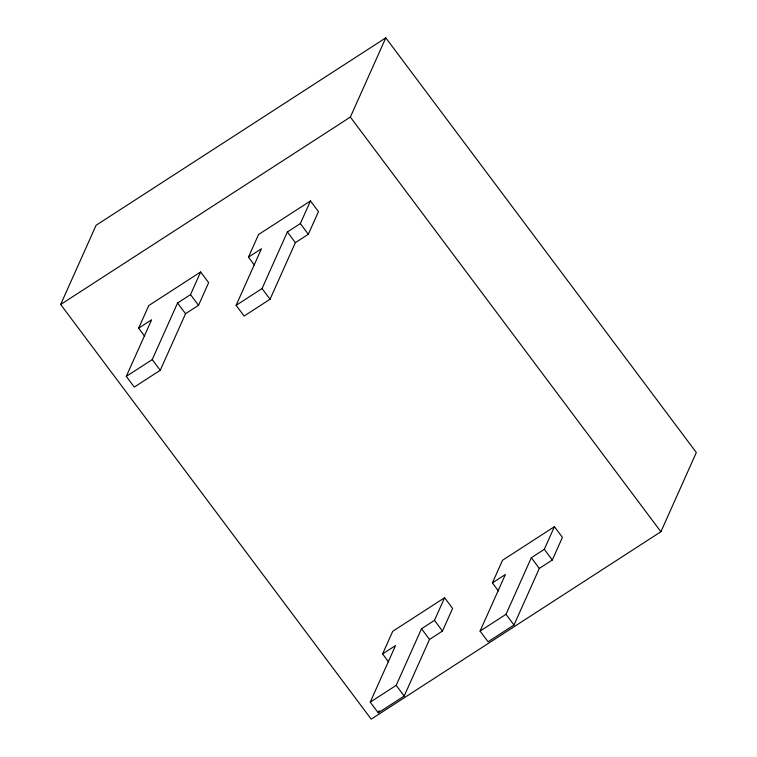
<?xml version="1.0" encoding="UTF-8"?>
<svg xmlns="http://www.w3.org/2000/svg" width="757" height="757" viewBox="0 0 757 757"><rect width="100%" height="100%" fill="white"/><g stroke="black" fill="none" stroke-linecap="round" stroke-linejoin="round"><path stroke-width="1.14" d="M60.664 304.484L96.101 225.255L385.796 37.85L696.336 452.516L660.899 531.745L371.204 719.15L60.664 304.484L350.359 117.08L385.796 37.85M138.635 328.197L148.76 305.554L200.643 271.99L208.648 282.683L198.523 305.317L185.55 313.71L160.238 370.296L134.292 387.082L126.287 376.39L151.608 319.804L138.635 328.197L144.634 336.212M126.287 376.39L152.233 359.613L177.545 303.018L190.518 294.624L200.643 271.99M248.457 257.143L258.582 234.509L310.474 200.946L318.47 211.629L308.345 234.273L295.372 242.656L270.06 299.252L244.123 316.029L236.118 305.345L261.43 248.76L248.457 257.143L254.466 265.158M236.118 305.345L262.054 288.559L287.376 231.973L300.34 223.58L310.474 200.946M382.588 653.944L392.713 631.31L444.596 597.737L452.601 608.429L442.476 631.064L429.503 639.457L404.191 696.043L378.245 712.829L370.239 702.136L395.551 645.551L382.588 653.944L388.587 661.959M378.245 712.829L379.2 710.691M370.239 702.136L396.185 685.359L421.498 628.764L434.471 620.38L444.596 597.737M492.41 582.899L502.534 560.256L554.417 526.692L562.423 537.385L552.298 560.019L539.325 568.412L514.012 624.998L488.076 641.785L480.07 631.092L505.383 574.506L492.41 582.899L498.409 590.914M480.07 631.092L506.007 614.315L531.329 557.72L544.292 549.327L554.417 526.692M350.359 117.08L660.899 531.745M300.34 223.58L308.345 234.273M544.292 549.327L552.298 560.019M287.376 231.973L295.372 242.656M531.329 557.72L539.325 568.412M262.054 288.559L270.06 299.252M506.007 614.315L514.012 624.998M190.518 294.624L198.523 305.317M434.471 620.38L442.476 631.064M177.545 303.018L185.55 313.71M421.498 628.764L429.503 639.457M152.233 359.613L160.238 370.296M396.185 685.359L404.191 696.043"/></g></svg>
